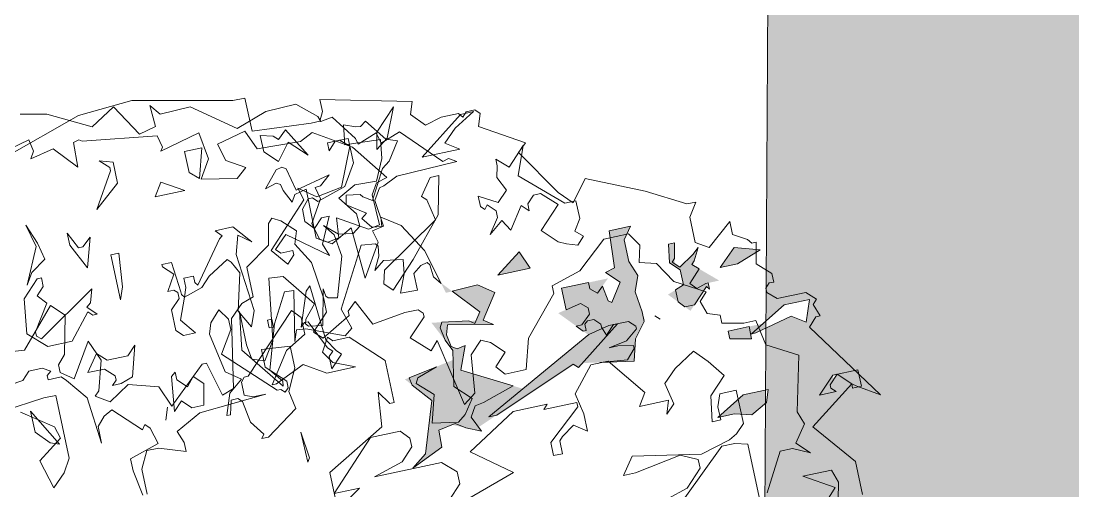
# Model space of a CAD drawing. Header units: millimetres. Extents: x 348 to 2201, y 118 to 1049.
# Drawn here: x 859.528 to 860.106, y 525.871 to 526.129 of the extents above; entities that cross this region are included whole.
import ezdxf

# ---------------------------------------------------------------- set-up
doc = ezdxf.new("R2010")
doc.units = ezdxf.units.MM
for name, color, linetype, lineweight in [('206_MURO_E_MURO_ARRIMO', 7, 'Continuous', 18), ('ARBRE', 251, 'Continuous', 13), ('mur vue', 7, 'Continuous', 13)]:
    doc.layers.add(name, color=color, linetype=linetype, lineweight=lineweight)

# ---------------------------------------------------------------- blocks, each defined once
blk = doc.blocks.new('WMF26', base_point=(0, 0.0008))
at = {"color": 85}
blk.add_lwpolyline([(7.3226, -12.4461), (6.6606, -12.6568), (6.2095, -12.6857), (5.4018, -12.5119), (5.3005, -12.5119), (5.3005, -12.2345), (4.8123, -12.1983), (4.7398, -12.1983), (4.7028, -12.2715), (4.7028, -12.3728), (3.9684, -12.1983), (4.0046, -12.097), (3.9033, -11.9875), (3.7642, -12.0245), (3.6193, -12.0245), (3.5897, -11.9875), (3.5534, -12.0245), (3.481, -12.0245), (3.4448, -11.9875), (3.481, -11.8854), (3.1319, -11.6746), (3.2043, -11.6096), (2.9574, -11.2234), (2.8544, -11.1139), (2.7169, -11.2893), (2.2584, -11.0851), (1.9455, -10.9106), (1.873, -10.9106), (1.9455, -10.8019), (1.9455, -10.5903), (1.8434, -10.5245), (1.6326, -10.699), (1.6326, -10.5903), (1.5231, -10.5245), (1.4943, -10.4882), (1.4581, -10.4882), (1.4943, -10.3145), (1.3848, -10.2116), (1.3848, -10.1391), (1.4219, -10.1391), (1.4581, -10.1029), (1.4581, -10.0667), (1.3848, -10.0008), (1.1452, -10.0008), (1.072, -9.9284), (1.1082, -9.8921), (1.072, -9.7892), (1.1082, -9.7892), (1.1749, -9.7168), (0.7237, -9.0548), (0.8974, -9.1643), (0.9345, -9.1931), (1.3198, -8.9165), (1.0357, -8.5666), (1.0357, -8.2908)], dxfattribs=at)
at = {"color": 63}
for points in [[(7.8429, -10.9106), (7.4938, -10.8744), (7.2098, -11.1872), (7.1085, -11.0851), (7.181, -10.7723), (7.246, -10.699), (7.246, -10.634), (7.1447, -10.5607), (6.9694, -10.8381), (6.8969, -10.6628), (6.9694, -10.4232), (7.0064, -10.387), (6.8969, -10.3145), (6.7224, -10.4232), (6.482, -10.3507), (6.4095, -10.1754), (6.0975, -10.4594), (6.0596, -10.4594), (5.9872, -10.1754), (5.8859, -10.2116), (5.7838, -10.7723), (5.6751, -10.8744), (5.5722, -10.9106), (5.5722, -11.1584), (5.3623, -11.2959), (5.3252, -11.4704), (5.289, -11.5067), (5.2239, -11.4704), (5.1144, -11.3618), (5.1507, -11.2597), (5.0486, -11.0851), (5.0123, -10.7723), (5.0123, -10.6628), (5.1507, -10.5245), (5.0848, -10.4594), (4.8378, -10.5977), (4.8378, -10.634), (4.7654, -10.699), (4.6633, -10.4882), (4.3866, -10.5245), (4.2771, -10.5245), (4.2409, -10.4882), (4.2409, -10.4594), (4.3866, -10.3145), (4.2409, -10.1754), (4.1759, -10.2478), (4.0664, -9.688), (3.9651, -9.7604), (3.9289, -10.0733), (3.826, -10.1754), (3.7535, -10.1391), (3.6514, -10.037), (3.7535, -9.9358), (3.6885, -9.8625), (3.5139, -9.8625), (3.4415, -10.1103), (3.164, -10.4232), (3.164, -10.4882), (2.9162, -10.5607), (2.6692, -10.7723), (2.465, -10.7723), (2.3926, -10.6628), (2.4288, -10.5245), (2.2913, -10.4882), (2.1818, -10.3145), (1.9414, -10.1754), (2.0072, -10.1103), (1.971, -10.0008), (1.8689, -9.9646), (1.8689, -9.8996), (1.6944, -9.8625), (1.5931, -9.8625), (1.5561, -9.6517), (1.3091, -9.5134), (1.4178, -9.0622), (1.3815, -8.9527), (1.4836, -8.8144), (1.3815, -8.7132), (1.5198, -8.7782), (1.6219, -8.7782), (1.7965, -8.4653)], [(1.3091, -8.327), (1.2432, -8.3929), (1.4836, -8.5378), (1.2432, -8.5378), (1.207, -8.4291), (1.2728, -8.1525)], [(1.8689, -8.2908), (1.8689, -8.8869), (1.971, -8.9165), (2.0805, -8.9165), (2.465, -8.5666)], [(2.7787, -8.5378), (2.4288, -8.6407), (2.2913, -8.7782), (2.2913, -8.8506), (2.4288, -8.9165), (2.8149, -8.8506), (2.9162, -8.8506), (2.8149, -8.989), (2.2551, -8.8869), (2.0072, -8.9527), (1.9414, -8.989), (1.8689, -9.0622), (1.8689, -9.3381), (2.0072, -9.3381), (2.0443, -9.2368), (2.0443, -9.1281), (2.1167, -9.1281), (2.0805, -9.3381), (1.9414, -9.4772), (2.0443, -9.6155), (2.1456, -9.7242), (2.3201, -9.6155), (2.4288, -9.5134), (2.3926, -9.3381), (2.465, -9.2656), (2.4288, -9.3751), (2.6692, -9.3751), (2.6041, -9.4772), (2.8437, -9.7892), (2.9903, -9.7892), (3.164, -9.5859), (3.1278, -9.4113), (3.1278, -9.2656), (3.2299, -9.3381), (3.3385, -9.2656), (3.3674, -9.2368), (3.3674, -9.1281), (3.4415, -9.1281), (3.4415, -9.2368), (3.164, -9.4772), (3.164, -9.5134), (3.4415, -9.5134), (3.4044, -9.5496), (3.6885, -9.5496), (4.1026, -9.3018), (3.7897, -9.0622), (4.2409, -8.9165)], [(4.3504, -8.9527), (4.2409, -9.0622), (4.2409, -9.1643), (4.3504, -9.2656), (4.9111, -9.2656), (4.6633, -9.3381), (4.5612, -9.4401), (4.5612, -9.5134), (4.627, -9.5859), (4.874, -9.5859), (5.2602, -9.2006), (5.0486, -9.2006), (5.2602, -9.0622), (5.2602, -9.3751), (4.7654, -9.6517), (4.7365, -9.9358), (4.6633, -9.8255), (4.627, -9.8255), (4.627, -10.1754), (4.874, -10.4232), (5.0123, -10.4232), (5.0486, -10.4594), (5.1144, -10.3507), (5.0486, -10.2478), (4.874, -10.1754), (5.1144, -10.1754), (5.289, -10.284), (5.536, -10.1754), (5.5722, -10.1754), (5.3985, -10.4232), (5.2239, -10.5245), (5.2239, -10.6628), (5.289, -10.736), (5.7476, -10.284), (5.7838, -10.284), (5.8126, -10.2478), (5.8126, -10.1391), (5.7476, -10.1103), (5.6389, -10.1103), (6.1987, -10.0733), (6.4095, -9.9646), (6.3733, -9.8625), (6.3733, -9.7892), (6.5849, -9.8625), (6.6862, -9.8625), (6.7586, -9.7242), (6.7586, -9.5134)], [(6.7948, -9.5134), (6.8311, -9.7242), (6.8311, -9.8255), (6.5849, -9.8996), (6.6211, -10.037), (6.6573, -10.0733), (6.6862, -10.037), (6.8969, -10.2478), (6.9694, -10.2116), (7.0352, -10.1391), (7.0352, -10.0008), (7.0723, -10.387), (7.2098, -10.5607), (7.246, -10.5977), (7.3555, -10.5977), (7.3555, -10.634), (7.3193, -10.6628), (7.3843, -10.699), (7.4938, -10.699), (7.5597, -10.634), (7.8791, -10.5977)], [(7.7696, -10.4232), (7.4205, -10.4594), (7.3193, -10.4594), (7.3193, -9.9358), (7.3843, -9.8255), (7.4938, -9.7242), (7.5597, -9.9646), (7.3555, -10.1103), (7.3843, -10.2116), (7.6321, -10.387)], [(2.9541, -10.037), (2.7787, -10.0733), (2.7062, -10.0733), (3.0916, -9.7892), (3.1278, -9.8255), (3.826, -9.5496), (3.8926, -9.5496), (2.9541, -10.037), (2.9541, -10.037)], [(1.8327, -9.8255), (1.6582, -9.8255), (1.6582, -9.7242), (1.8327, -9.7604), (1.8327, -9.8255), (1.8327, -9.8255)], [(2.3563, -10.037), (2.3926, -10.0733), (2.3563, -10.037), (2.3563, -10.037)], [(4.4237, -12.0863), (4.3767, -12.1209), (4.2442, -11.943), (4.1536, -11.9093), (4.2541, -11.7619), (4.3199, -11.7133), (4.4541, -11.4746), (4.5258, -11.5223), (4.5431, -11.5454), (4.6575, -11.5627), (4.6723, -11.4853), (4.5249, -11.3856), (4.5719, -11.3502), (4.5052, -11.2621), (4.4245, -11.2506), (4.4171, -11.328), (4.2689, -11.2276), (4.1256, -10.9863), (4.0474, -10.6957), (4.096, -10.7616), (4.1059, -10.8628), (4.1232, -10.8859), (4.1792, -10.8735), (4.2491, -10.8217), (4.2483, -10.6834), (4.3899, -10.6875), (4.3265, -10.8365), (4.3101, -10.9509), (4.4681, -10.9773), (4.5562, -10.9114), (4.4994, -11.0193), (4.4871, -11.1008), (4.5044, -11.1238), (4.6229, -11.137), (4.8921, -10.6603), (4.8378, -10.4907), (4.9037, -10.4421), (5.2058, -10.5648), (5.284, -10.5722), (5.3178, -10.4816), (5.2379, -10.89), (5.3153, -10.8974), (5.4495, -10.6587), (5.5648, -10.2964), (5.4808, -10.1844), (5.4874, -10.1441), (5.7558, -10.503), (5.7064, -10.8167), (5.7089, -10.5376), (5.6891, -10.4149), (5.5903, -10.3795), (5.4899, -10.5269), (5.4166, -11.0324), (5.298, -11.0193), (5.0955, -10.7492), (5.191, -10.6414), (5.2001, -10.6051), (5.182, -10.5821), (5.065, -10.5607), (5.0008, -10.8554), (4.9901, -10.792), (4.9761, -10.7731), (4.8996, -10.7574), (4.7942, -11.0827), (4.8213, -11.2663), (4.8905, -11.3593), (4.7843, -11.2654), (4.6657, -11.244), (4.6007, -11.2926), (4.6065, -11.3972), (4.7209, -11.5511), (4.5686, -11.6293), (4.3907, -11.6244), (4.3076, -11.7948), (4.2854, -11.9496), (4.5818, -11.9677), (4.5579, -12.1307), (4.464, -12.092), (4.4237, -12.0863), (4.4237, -12.0863)], [(6.482, -10.0733), (6.4457, -10.1754), (6.482, -10.0733), (6.482, -10.0733)], [(5.4635, -10.634), (5.4998, -10.634), (5.4998, -10.699), (5.4635, -10.699), (5.4635, -10.634), (5.4635, -10.634)]]:
    blk.add_lwpolyline(points, dxfattribs=at)
at = {"color": 106}
for points in [[(2.0624, -9.1528), (1.822, -9.2911), (1.6112, -9.2911), (1.6475, -9.1899), (1.7858, -9.1166), (1.9233, -9.1528), (2.0624, -9.1528), (2.0624, -9.1528)], [(0.9345, -9.1931), (1.0357, -9.2944), (1.1082, -9.222), (1.1082, -9.1931), (1.072, -9.1569), (1.2111, -9.1569), (1.072, -9.2944), (0.8612, -9.2944), (0.8612, -9.1569), (0.9345, -9.1569), (0.9345, -9.1931), (0.9345, -9.1931)], [(3.6333, -10.5327), (3.7749, -10.331), (3.6992, -10.2775), (4.0672, -10.3548), (4.0911, -10.2758), (4.0738, -10.1754), (4.0318, -10.1457), (3.9602, -10.1589), (4.0375, -9.9679), (3.6465, -9.7547), (3.9124, -9.6723), (3.984, -9.66), (4.0359, -9.5768), (3.9766, -9.4459), (4.0968, -9.5002), (4.1726, -9.5538), (4.3158, -9.5282), (4.3216, -9.3866), (4.5883, -9.2672), (4.464, -9.3619), (4.3224, -9.7777), (4.4525, -9.9333), (4.464, -9.9975), (4.2269, -10.0387), (4.394, -9.9802), (4.4171, -9.9399), (4.2928, -9.8197), (4.357, -9.5949), (4.1438, -9.5587), (4.0779, -9.6065), (3.9956, -9.7242), (4.1207, -9.8502), (4.0672, -10.14), (4.1133, -10.2355), (4.1314, -10.3433), (4.1092, -10.3845), (3.8893, -10.3483), (3.8474, -10.3186), (3.7873, -10.4026), (3.9725, -10.6142), (3.7593, -10.6216), (3.6333, -10.5327), (3.6333, -10.5327)], [(5.4174, -9.4953), (5.424, -9.7472), (5.3985, -9.5266), (5.4174, -9.4953), (5.4174, -9.4953)], [(1.6162, -9.7629), (1.6524, -9.7629), (1.3395, -9.9382), (1.1279, -9.9382), (1.1938, -9.7629), (1.3033, -9.8353), (1.6162, -9.7629), (1.6162, -9.7629)], [(2.6881, -9.7678), (2.6149, -9.846), (2.6149, -9.8724), (2.74, -9.8946), (2.8141, -9.8946), (2.6618, -9.921), (2.5622, -9.9992), (2.5622, -10.0206), (2.6149, -10.0725), (2.74, -10.0725), (2.8141, -9.9992), (2.8404, -10.0725), (2.8404, -10.0988), (2.8874, -10.1465), (2.9409, -10.1465), (2.9672, -10.1251), (2.9672, -10.0725), (2.9928, -10.0725), (3.0405, -10.1251), (2.9928, -10.1251), (2.9137, -10.1984), (2.9137, -10.2511), (2.9672, -10.298), (3.0932, -10.2725), (3.0932, -10.4512), (2.866, -10.4512), (2.866, -10.3993), (2.8141, -10.3516), (2.7614, -10.3993), (2.74, -10.2725), (2.7145, -10.2511), (2.6149, -10.3993), (2.7145, -10.5039), (2.6354, -10.5245), (2.6149, -10.8299), (2.4354, -10.8299), (2.5095, -10.7303), (2.5095, -10.5508), (2.4617, -10.4248), (2.5095, -10.298), (2.4889, -10.1251), (2.4889, -10.0461), (2.5885, -9.921), (2.6354, -9.7464), (2.9137, -9.7942), (2.6881, -9.7678), (2.6881, -9.7678)], [(5.7212, -9.795), (5.8077, -9.9127), (5.8381, -10.0922), (5.8694, -10.1227), (5.9246, -10.1227), (5.9559, -10.0058), (5.9863, -10.0058), (5.9246, -10.1787), (5.8077, -10.2709), (5.9246, -10.3581), (5.9863, -10.6858), (5.9559, -10.7731), (5.8694, -10.8653), (5.8077, -10.7731), (5.8077, -10.6858), (5.9246, -10.5063), (5.5409, -10.1227), (5.5105, -10.1227), (5.4792, -10.0922), (5.4487, -10.1227), (5.4487, -10.1787), (5.5969, -10.3277), (5.5969, -10.4759), (5.3623, -10.4512), (5.3623, -10.2709), (5.4487, -10.0922), (5.424, -9.944), (5.6899, -9.7637), (5.7459, -9.7637), (5.7212, -9.795), (5.7212, -9.795)], [(7.5482, -10.2009), (7.5482, -10.3763), (7.3736, -10.0626), (7.4469, -10.0914), (7.5482, -10.2009), (7.5482, -10.2009)], [(2.1843, -10.1441), (2.1843, -10.2437), (2.111, -10.27), (2.111, -10.3968), (2.1843, -10.4709), (2.1629, -10.6224), (2.111, -10.6224), (2.1373, -10.4965), (2.1629, -10.4709), (2.111, -10.4182), (1.9842, -10.4965), (1.9315, -10.5442), (1.9842, -10.4446), (2.0105, -10.4182), (1.9578, -10.3705), (2.0583, -10.27), (2.0105, -10.2182), (1.9315, -10.2437), (1.9109, -10.2437), (1.9109, -10.1918), (1.9315, -10.2182), (2.0583, -10.0922), (2.1373, -10.0922), (2.1843, -10.1441), (2.1843, -10.1441)], [(6.3255, -10.2009), (6.3988, -10.1284), (6.3618, -10.4125), (6.3255, -10.4413), (6.3255, -10.3763), (6.2531, -10.3022), (6.188, -10.3763), (6.1156, -10.3022), (6.1518, -10.1284), (6.2531, -10.1284), (6.3255, -10.2009), (6.3255, -10.2009)], [(5.0305, -10.3392), (5.0667, -10.3763), (5.1762, -10.6158), (5.2058, -10.6158), (5.2421, -10.5862), (5.1391, -10.8637), (5.1029, -10.8999), (5.0667, -10.4413), (5.0016, -10.3392), (4.9654, -10.3022), (5.0667, -10.2009), (5.0667, -10.3022), (5.0305, -10.3392), (5.0305, -10.3392)], [(1.6425, -10.4833), (1.4383, -10.4182), (1.6425, -10.3458), (1.7882, -10.3458), (1.6425, -10.4833), (1.6425, -10.4833)], [(6.8129, -10.4775), (6.8129, -10.5137), (6.8862, -10.5862), (7.0245, -10.5862), (6.9224, -10.7245), (6.85, -10.6521), (6.6754, -10.6521), (6.603, -10.7245), (6.6754, -10.4775), (6.7767, -10.4413), (6.85, -10.4413), (6.8129, -10.4775), (6.8129, -10.4775)], [(3.3698, -10.8143), (3.3081, -10.6652), (3.5806, -10.6652), (3.3698, -10.8143), (3.3698, -10.8143)], [(4.478, -10.8999), (3.9832, -11.2127), (4.0194, -11.3873), (4.0557, -11.4235), (3.9544, -11.561), (3.8811, -11.561), (3.9544, -11.249), (4.2302, -10.9361), (4.4418, -10.7245), (4.5068, -10.7904), (4.478, -10.8999), (4.478, -10.8999)], [(5.6381, -11.1246), (5.6908, -11.2251), (5.7171, -11.2514), (5.89, -11.151), (5.969, -11.072), (6.1222, -11.0242), (6.1955, -10.8464), (6.0958, -10.7196), (6.1955, -10.7196), (6.2481, -10.7731), (6.2481, -10.946), (6.1691, -11.0242), (6.1691, -11.072), (6.1955, -11.0983), (6.2481, -11.0983), (6.1691, -11.2251), (6.2481, -11.3033), (6.2481, -11.3247), (6.1691, -11.3247), (6.1428, -11.072), (6.1428, -11.0505), (6.1222, -11.0242), (6.0958, -11.0983), (6.0958, -11.1773), (6.016, -11.1773), (6.016, -11.1246), (5.9954, -11.0983), (5.7435, -11.4293), (5.7171, -11.4507), (5.764, -11.5026), (5.6167, -11.5026), (5.5113, -11.3766), (5.4907, -11.3511), (5.5903, -11.4293), (5.6381, -11.277), (5.5903, -10.7986), (5.6381, -10.6718), (5.7171, -10.82), (5.6381, -11.1246), (5.6381, -11.1246)], [(3.0389, -10.8291), (3.1566, -10.9468), (2.9771, -11.1255), (3.1006, -11.244), (3.1566, -11.244), (3.2183, -11.1823), (3.2183, -11.1255), (3.2735, -11.1823), (3.3978, -11.002), (3.4538, -11.095), (3.5707, -11.002), (3.4843, -11.1255), (3.4843, -11.1823), (3.546, -11.244), (3.5707, -11.2127), (3.602, -11.244), (3.602, -11.3297), (3.4538, -11.244), (3.3665, -11.3297), (3.4225, -11.4474), (3.3978, -11.5396), (3.3978, -11.5964), (3.3048, -11.5091), (3.1566, -11.6582), (3.2488, -11.4227), (2.9211, -11.1255), (2.8281, -11.1255), (2.8281, -10.9773), (2.8898, -10.8851), (2.8281, -10.8291), (2.8898, -10.7673), (2.9771, -10.7986), (3.0389, -10.8291), (3.0389, -10.8291)], [(3.714, -11.6417), (4.2187, -11.6285), (4.3381, -11.5742), (4.3784, -11.5643), (4.436, -11.4713), (4.4097, -11.2506), (4.506, -11.2333), (4.4821, -11.1321), (4.6468, -10.867), (4.6731, -11.2934), (4.8526, -11.1987), (4.9695, -11.2712), (4.9654, -11.6796), (5.0659, -11.6565), (5.1004, -11.6005), (5.1523, -11.7092), (5.1638, -11.7594), (5.1959, -11.7784), (5.2898, -11.7512), (5.1721, -11.8846), (5.1227, -11.8961), (5.0914, -11.8772), (5.0469, -11.687), (4.7563, -11.7553), (4.8452, -11.682), (4.8913, -11.6763), (4.8674, -11.5766), (4.9778, -11.3963), (4.9448, -11.2564), (4.8831, -11.2185), (4.7876, -11.2358), (4.7728, -11.3972), (4.5373, -11.2523), (4.441, -11.2696), (4.4476, -11.5215), (4.394, -11.6088), (4.3002, -11.6359), (4.5241, -11.9364), (4.8213, -12.1209), (4.9308, -12.069), (5.289, -12.0846), (5.359, -12.2477), (5.5986, -12.1908), (5.5599, -12.0468), (5.4117, -11.9546), (5.4998, -11.8813), (5.7887, -11.9397), (5.6965, -12.0888), (5.7286, -12.3135), (6.0629, -12.2295), (6.0431, -12.26), (6.067, -12.3604), (6.6746, -12.4452), (6.6993, -12.4601), (6.7487, -12.4485), (6.7545, -12.246), (6.92, -12.4345), (7.1167, -12.3926), (7.0822, -12.4494), (7.0995, -12.5457), (7.5803, -12.4321)], [(7.1258, -12.7663), (6.9134, -12.7211), (6.5709, -12.5432), (6.3667, -12.6651), (6.2045, -12.4016), (6.0637, -12.4362), (6.0736, -12.6132), (6.0061, -12.5284), (5.7542, -12.535), (5.4141, -12.2822), (5.1548, -12.3695), (4.9028, -12.3761), (4.7489, -12.2386), (4.7324, -12.1941), (4.6361, -12.2114), (4.4862, -11.999), (4.4739, -11.9488), (4.3092, -12.0097), (4.2878, -11.9183), (4.1215, -11.9784), (3.826, -11.668), (3.7757, -11.6804), (3.714, -11.6417), (3.714, -11.6417)], [(7.4469, -11.0012), (7.4098, -11.2852), (7.2715, -11.4235), (7.2353, -11.4235), (7.2353, -11.3511), (7.3003, -11.2852), (7.2353, -11.2127), (7.3736, -11.0012), (7.3736, -10.9649), (7.3374, -10.9361), (6.85, -11.249), (6.8862, -11.1395), (6.9224, -11.1107), (6.85, -11.0374), (6.8862, -11.0374), (6.9224, -11.0736), (7.097, -10.8637), (7.3003, -10.8637), (7.4469, -11.0012), (7.4469, -11.0012)], [(5.3145, -11.249), (5.2783, -11.2127), (5.1762, -11.2127), (5.1762, -11.1765), (5.2421, -11.1107), (5.3507, -11.249), (5.0016, -11.5989), (5.0305, -11.7001), (4.893, -11.5989), (4.6814, -11.6351), (4.5431, -11.9471), (4.6155, -12.013), (4.6517, -12.013), (4.7176, -11.9471), (4.7176, -12.013), (4.5431, -12.013), (4.5431, -11.8088), (4.6517, -11.6351), (4.893, -11.561), (4.9292, -11.5989), (4.9654, -11.5989), (5.0305, -11.5248), (5.0305, -11.4235), (4.9654, -11.3511), (4.893, -11.4235), (4.8271, -11.4235), (4.9292, -11.2127), (4.893, -11.1107), (5.2058, -11.3511), (5.3145, -11.249), (5.3145, -11.249)], [(6.5734, -11.4886), (6.603, -11.2127), (6.6392, -11.1107), (6.6392, -11.4886), (6.5734, -11.4886), (6.5734, -11.4886)], [(6.9513, -11.7364), (6.8862, -11.5989), (6.85, -11.5989), (6.7767, -11.6639), (6.85, -11.4235), (6.9513, -11.6351), (6.9513, -11.7364), (6.9513, -11.7364)], [(7.1752, -11.5651), (7.3028, -11.482), (7.3604, -11.3889), (7.223, -11.6812), (7.2682, -11.8706), (7.2081, -11.7059), (7.1752, -11.5651), (7.1752, -11.5651)], [(3.6045, -12.013), (3.4958, -12.013), (3.6695, -11.9109), (3.779, -11.8088), (3.6695, -11.7364), (3.9832, -11.7364), (3.6045, -12.013), (3.6045, -12.013)], [(4.1281, -12.1875), (4.2302, -11.9471), (4.3323, -11.8747), (4.3035, -12.013), (4.1281, -12.1875), (4.1281, -12.1875)], [(5.1391, -11.9471), (5.2421, -12.0492), (5.2421, -12.1875), (5.1391, -12.1587), (5.1029, -12.1225), (5.0305, -12.1875), (4.893, -11.9471), (5.0305, -12.0863), (5.1391, -11.9471), (5.1391, -11.9471)], [(5.8744, -12.1875), (5.7295, -12.1875), (5.8019, -11.9471), (5.8744, -12.013), (5.8744, -12.1875), (5.8744, -12.1875)], [(6.1156, -11.9834), (5.9402, -11.8747), (6.188, -11.8747), (6.1156, -11.9834), (6.1156, -11.9834)], [(6.5001, -12.1875), (6.5734, -12.26), (6.4639, -12.2238), (6.4639, -12.0492), (6.6754, -11.8747), (6.5001, -12.1587), (6.5001, -12.1875), (6.5001, -12.1875)]]:
    blk.add_lwpolyline(points, dxfattribs=at)
blk = doc.blocks.new('T2_02')
at = {"xscale": 0.3499999999999943, "yscale": 0.3499999999999943, "zscale": 0.3499999999999943}
blk.add_blockref('WMF26', (-2.2399, 1.997), dxfattribs=at)

msp = doc.modelspace()

# ---------------------------------------------------------------- hatches: boundary and pattern name
at = {"layer": 'mur vue'}
h = msp.add_hatch(dxfattribs=at)
h.set_pattern_fill('AR-HBONE', color=256, scale=0.001, angle=63.03737)
h.set_pattern_definition([(90, (873.67925, 706.85885), (-0.1016, 0.1016), [0.3048, -0.1016]), (180, (873.67925, 706.96045), (-0.1016, 0.1016), [0.3048, -0.1016])])
edge = h.paths.add_edge_path()
edge.add_line((862.7318, 531.74952), (862.7453, 534.19203))
edge.add_line((862.7453, 534.19203), (862.65275, 534.22111))
edge.add_line((862.65275, 534.22111), (860.59846, 534.54347))
edge.add_line((860.59846, 534.54347), (859.9849, 534.61596))
edge.add_line((859.9849, 534.61596), (859.96278, 530.6137))
edge.add_line((859.96278, 530.6137), (859.98357, 530.63954))
edge.add_line((859.98357, 530.63954), (860.10277, 530.69626))
edge.add_arc((896.72046, 531.81737), 36.63485, 181.512546, 181.753655, ccw=False)
edge.add_arc((861.87508, 531.26279), 1.82394, 180.18311, 193.06866, ccw=False)
edge.add_arc((860.1371, 531.26512), 0.08634, 144.20741, 185.42061, ccw=False)
edge.add_arc((859.92301, 531.41948), 0.17759, 324.20741, 356.90503)
edge.add_arc((860.75642, 531.37442), 0.65703, 164.94761, 176.90503, ccw=False)
edge.add_arc((860.32162, 531.50572), 0.20352, 115.69392, 168.85741, ccw=False)
edge.add_arc((860.90626, 530.17072), 1.66081, 92.89449, 113.90049, ccw=False)
edge.add_arc((860.90626, 530.17072), 1.66081, 71.88849, 92.89449, ccw=False)
edge.add_arc((861.35326, 531.55788), 0.20352, 48.23649, 70.09505, ccw=False)
edge.add_arc((858.56404, 531.10858), 2.98591, 356.72079, 371.61394, ccw=False)
edge.add_arc((861.38452, 530.86184), 0.17759, -7.27559, 25.31603, ccw=False)
edge.add_line((861.56069, 530.83935), (861.50077, 530.37003))
edge.add_line((861.50077, 530.37003), (861.48861, 529.90708))
edge.add_line((861.48861, 529.90708), (861.49288, 529.727))
edge.add_line((861.49288, 529.727), (861.70733, 529.82326))
edge.add_arc((825.10861, 528.19658), 36.63485, 362.544915, 363.421508)
edge.add_line((861.67816, 530.38299), (861.67424, 530.38196))
edge.add_line((861.67424, 530.38196), (861.64477, 530.35289))
edge.add_arc((825.10861, 528.19658), 36.59974, 362.680227, 363.377594, ccw=False)
edge.add_arc((861.61509, 529.90555), 0.05328, 294.17362, 362.68023, ccw=False)
edge.add_line((861.6369, 529.85695), (861.55888, 529.82193))
edge.add_arc((861.55234, 529.83651), 0.01598, 181.38705, 294.17362, ccw=False)
edge.add_line((861.53636, 529.83612), (861.53489, 529.89697))
edge.add_line((861.53489, 529.89697), (861.54704, 530.35992))
edge.add_line((861.54704, 530.35992), (861.59761, 530.75599))
edge.add_line((861.59761, 530.75599), (861.65575, 530.7302))
edge.add_arc((825.10861, 528.19658), 36.63485, 361.512546, 363.965665, ccw=False)
edge.add_arc((858.58575, 528.59222), 3.19643, 362.95474, 370.29703, ccw=False)
edge.add_arc((861.69197, 528.74883), 0.08634, 324.20741, 365.42061, ccw=False)
edge.add_arc((861.67605, 528.69018), 0.08634, 324.20742, 365.4206, ccw=False)
edge.add_arc((861.89014, 528.53581), 0.17759, 144.20741, 176.90502)
edge.add_line((861.7128, 528.5454), (861.69633, 528.39398))
edge.add_arc((861.53424, 528.40499), 0.16246, 291.23998, 356.11402, ccw=False)
edge.add_arc((860.86657, 530.12279), 2.00546, 274.09616, 291.24, ccw=False)
edge.add_arc((860.95058, 530.12703), 2.00546, 254.55427, 271.69282, ccw=False)
edge.add_arc((860.42841, 528.24906), 0.05633, 159.54128, 257.76831, ccw=False)
edge.add_line((860.37563, 528.26875), (860.42802, 528.3743))
edge.add_arc((860.47574, 528.35061), 0.05328, 75.50805, 153.60039, ccw=False)
edge.add_arc((860.95047, 530.18729), 1.84376, 255.50806, 271.49629)
edge.add_arc((860.8606, 530.18275), 1.84376, 274.29269, 290.28092)
edge.add_arc((861.51816, 528.40332), 0.05328, 32.18851, 110.28091, ccw=False)
edge.add_line((861.56325, 528.4317), (861.62159, 528.33901))
edge.add_arc((860.86851, 530.14849), 1.95993, 274.02944, 292.59646, ccw=False)
edge.add_arc((860.94605, 530.15241), 1.95993, 253.19252, 271.75954, ccw=False)
edge.add_line((860.37933, 528.2762), (860.37563, 528.26875))
edge.add_arc((860.42841, 528.24906), 0.05633, 159.54128, 257.76831)
edge.add_arc((860.45958, 528.35065), 0.16246, 189.67491, 254.61424, ccw=False)
edge.add_line((860.29942, 528.32335), (860.26776, 528.47234))
edge.add_arc((860.0923, 528.44491), 0.17759, 368.88395, 401.58156)
edge.add_arc((860.28973, 528.62008), 0.08634, 180.36837, 221.58156, ccw=False)
edge.add_arc((860.26806, 528.67673), 0.08634, 182.8345, 221.49429, ccw=False)
edge.add_arc((863.37414, 528.83433), 3.19643, 175.49195, 182.90267, ccw=False)
edge.add_arc((896.72047, 531.81737), 36.63485, 181.823311, 184.27643, ccw=False)
edge.add_line((860.10416, 530.65175), (860.0884, 530.64275))
edge.add_line((860.0884, 530.64275), (860.09673, 530.62242))
edge.add_line((860.09673, 530.62242), (859.96255, 530.57161))
edge.add_line((859.96255, 530.57161), (859.91862, 522.62613))
edge.add_line((859.91862, 522.62613), (859.91335, 521.67265))
edge.add_line((859.91335, 521.67265), (858.49114, 522.52412))
edge.add_line((858.49114, 522.52412), (859.89435, 521.64366))
edge.add_line((859.89435, 521.64366), (859.39921, 518.3706))
edge.add_line((859.39921, 518.3706), (861.54884, 518.0344))
edge.add_line((861.54884, 518.0344), (862.11357, 521.6453))
edge.add_line((862.11357, 521.6453), (862.11622, 521.64532))
edge.add_line((862.11622, 521.64532), (862.13384, 521.97654))
edge.add_line((862.13384, 521.97654), (862.7318, 531.74952))
h.paths.add_polyline_path([(860.0327, 525.50843), (860.03178, 525.5127), (860.02505, 525.51702), (860.01531, 525.51494), (860.01748, 525.49078), (860.02228, 525.48919), (860.03103, 525.50236)], flags=16)
h.paths.add_polyline_path([(859.97608, 525.93521), (859.9737, 525.9347), (859.97421, 525.93232)], flags=16)
h.paths.add_polyline_path([(860.04687, 525.78837), (860.03984, 525.78241), (860.043, 525.77873), (860.04605, 525.77848), (860.03907, 525.77252), (860.04669, 525.76539), (860.05344, 525.76796), (860.05511, 525.7678), (860.05472, 525.76303), (860.05304, 525.76318), (860.04789, 525.75874), (860.04696, 525.74719), (860.05007, 525.7435), (860.0571, 525.74975), (860.05134, 525.74202), (860.05818, 525.73382), (860.05564, 525.73168), (860.06352, 525.7276), (860.06657, 525.72735), (860.04227, 525.71119), (860.04547, 525.69938), (860.04999, 525.69645), (860.0533, 525.70213), (860.07021, 525.66979), (860.06353, 525.66588), (860.05638, 525.65485), (860.0607, 525.64628), (860.05594, 525.64526), (860.05207, 525.66343), (860.05733, 525.67399), (860.04189, 525.70484), (860.03978, 525.70307), (860.03989, 525.70299), (860.04044, 525.70996), (860.03002, 525.72214), (860.03015, 525.72212), (860.04645, 525.72074), (860.04837, 525.72233), (860.0361, 525.73639), (860.02635, 525.73889), (860.02788, 525.75716), (860.01948, 525.75596), (860.0356, 525.7893)], flags=16)
h.paths.add_polyline_path([(860.00542, 525.84295), (860.0048, 525.83558), (859.98352, 525.82589), (859.98417, 525.82488)], flags=16)
h.paths.add_polyline_path([(860.01068, 525.86182), (859.99847, 525.84222), (859.98733, 525.84938), (859.99257, 525.85795)], flags=16)
h.paths.add_polyline_path([(859.961, 525.9762), (859.95913, 525.96376), (859.95092, 525.96698), (859.92877, 525.95661), (859.92918, 525.95471), (859.91721, 525.95464), (859.9163, 525.95891), (859.93547, 525.963), (859.9471, 525.97323)], flags=16)
h.paths.add_polyline_path([(860.01478, 525.81374), (860.00433, 525.80524), (859.991, 525.81076), (860.00505, 525.81455)], flags=16)
h.paths.add_polyline_path([(859.90537, 525.98494), (859.90603, 525.98187), (859.90431, 525.98331), (859.89559, 525.96997), (859.88323, 525.97889), (859.89179, 525.9842), (859.89002, 525.99253), (859.88417, 525.99637), (859.88345, 526.00662), (859.88686, 526.00734), (859.8869, 525.99579), (859.88972, 525.99393), (859.89695, 526.00085), (859.89974, 526.00472), (859.89697, 525.99496), (859.91141, 525.98658), (859.90564, 525.98535)], flags=17)
h.paths.add_polyline_path([(859.93389, 526.00336), (859.92149, 525.99574), (859.91193, 525.9937), (859.91957, 526.00477)], flags=17)
h.paths.add_polyline_path([(859.93833, 525.92693), (859.93737, 525.91977), (859.92932, 525.91302), (859.91978, 525.91347), (859.91064, 525.91152), (859.92449, 525.92397)], flags=16)
h.paths.add_polyline_path([(860.07087, 525.63149), (860.06562, 525.61743), (860.05651, 525.62142), (860.04427, 525.5993), (860.05255, 525.63624), (860.06055, 525.62929)], flags=16)
h.paths.add_polyline_path([(860.00183, 525.68422), (860.00108, 525.68189), (860.0045, 525.68365)], flags=16)
h.paths.add_polyline_path([(859.8015, 526.00229), (859.80765, 525.99337), (859.78975, 525.98955)], flags=17)
h.paths.add_polyline_path([(859.86265, 526.01642), (859.85918, 526.00884), (859.86169, 525.99705), (859.86659, 525.98945), (859.86524, 525.98046), (859.87051, 525.96499), (859.86533, 525.95459), (859.8647, 525.94247), (859.8363, 525.94132), (859.83415, 525.93889), (859.83126, 525.94076), (859.7792, 525.90616), (859.78084, 525.90394), (859.76453, 525.90749), (859.75741, 525.90459), (859.75902, 525.89521), (859.74317, 525.88363), (859.75001, 525.89159), (859.75348, 525.92088), (859.73877, 525.93239), (859.76531, 525.94306), (859.76517, 525.94815), (859.76509, 525.94834), (859.75336, 525.96345), (859.77777, 525.96459), (859.77986, 525.96941), (859.75849, 525.98537), (859.76131, 525.97985), (859.77863, 525.98418), (859.78815, 525.98011), (859.78168, 525.96488), (859.7874, 525.96243), (859.76215, 525.96235), (859.76169, 525.95683), (859.76424, 525.95047), (859.76741, 525.94912), (859.77193, 525.95099), (859.76952, 525.93736), (859.80351, 525.92726), (859.83944, 525.95687), (859.82297, 525.96873), (859.82726, 525.9706), (859.82476, 525.98233), (859.8503, 525.98778), (859.84727, 525.98357), (859.85046, 525.97555), (859.85243, 525.9745), (859.8569, 525.98563), (859.84889, 525.9911), (859.85379, 525.99356), (859.85086, 526.0139)], flags=17)

# ---------------------------------------------------------------- linework, layer by layer
at = {"layer": '206_MURO_E_MURO_ARRIMO'}
msp.add_lwpolyline([(859.91862, 522.62613), (860.0755, 551.00425), (860.52162, 552.58065), (860.71012, 552.89787)], dxfattribs=at)

# ---------------------------------------------------------------- block references
at = {"layer": 'ARBRE', "xscale": 0.1918409178794671, "yscale": 0.1918409178794671, "zscale": 0.1918409178794671, "rotation": 192.0494678726684}
msp.add_blockref('T2_02', (859.67417, 525.62431), dxfattribs=at)

doc.saveas('drawing.dxf')
